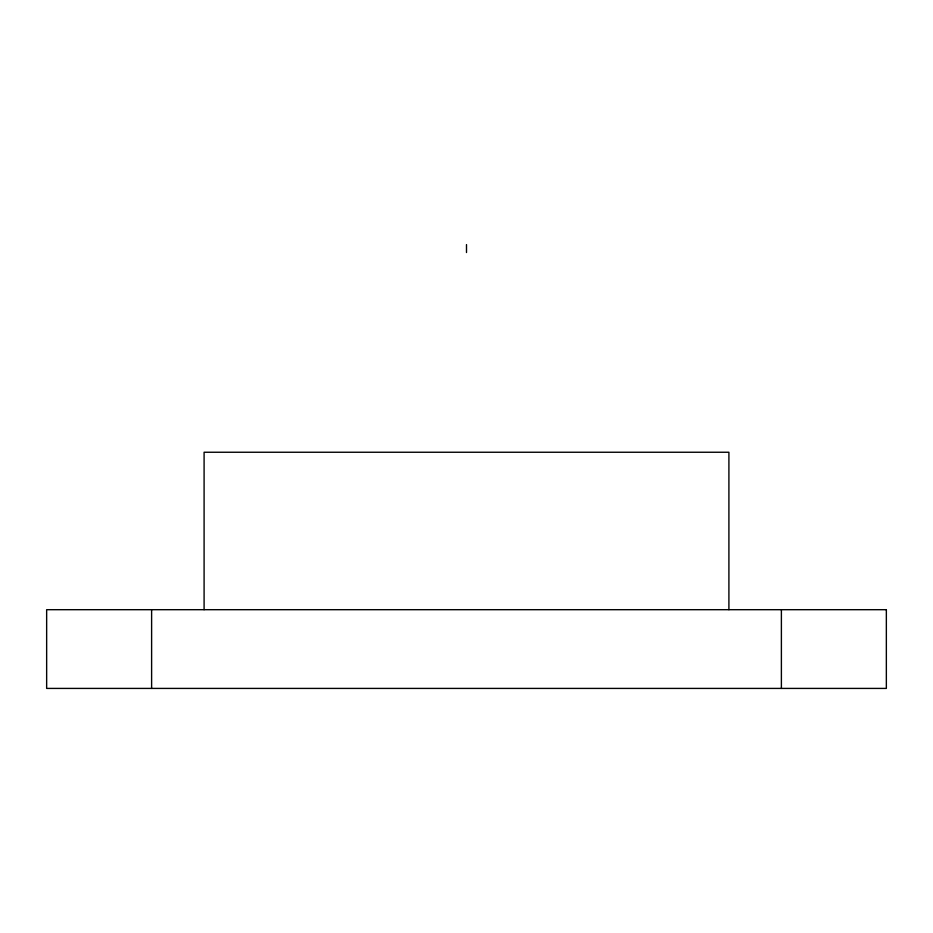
<?xml version="1.0" encoding="UTF-8"?>
<svg xmlns="http://www.w3.org/2000/svg" width="933" height="933" viewBox="0 0 933 933"><rect width="100%" height="100%" fill="white"/><g stroke="black" fill="none" stroke-linecap="round" stroke-linejoin="round"><path stroke-width="1.4" d="M781.388 609.692L781.388 688.414M728.906 609.692L728.906 452.248L204.094 452.248L204.094 609.692M466.5 244.586L466.5 252.528M151.613 609.692L151.613 688.414M886.35 609.692L46.65 609.692L46.65 688.414L886.35 688.414L886.35 609.692"/></g></svg>
